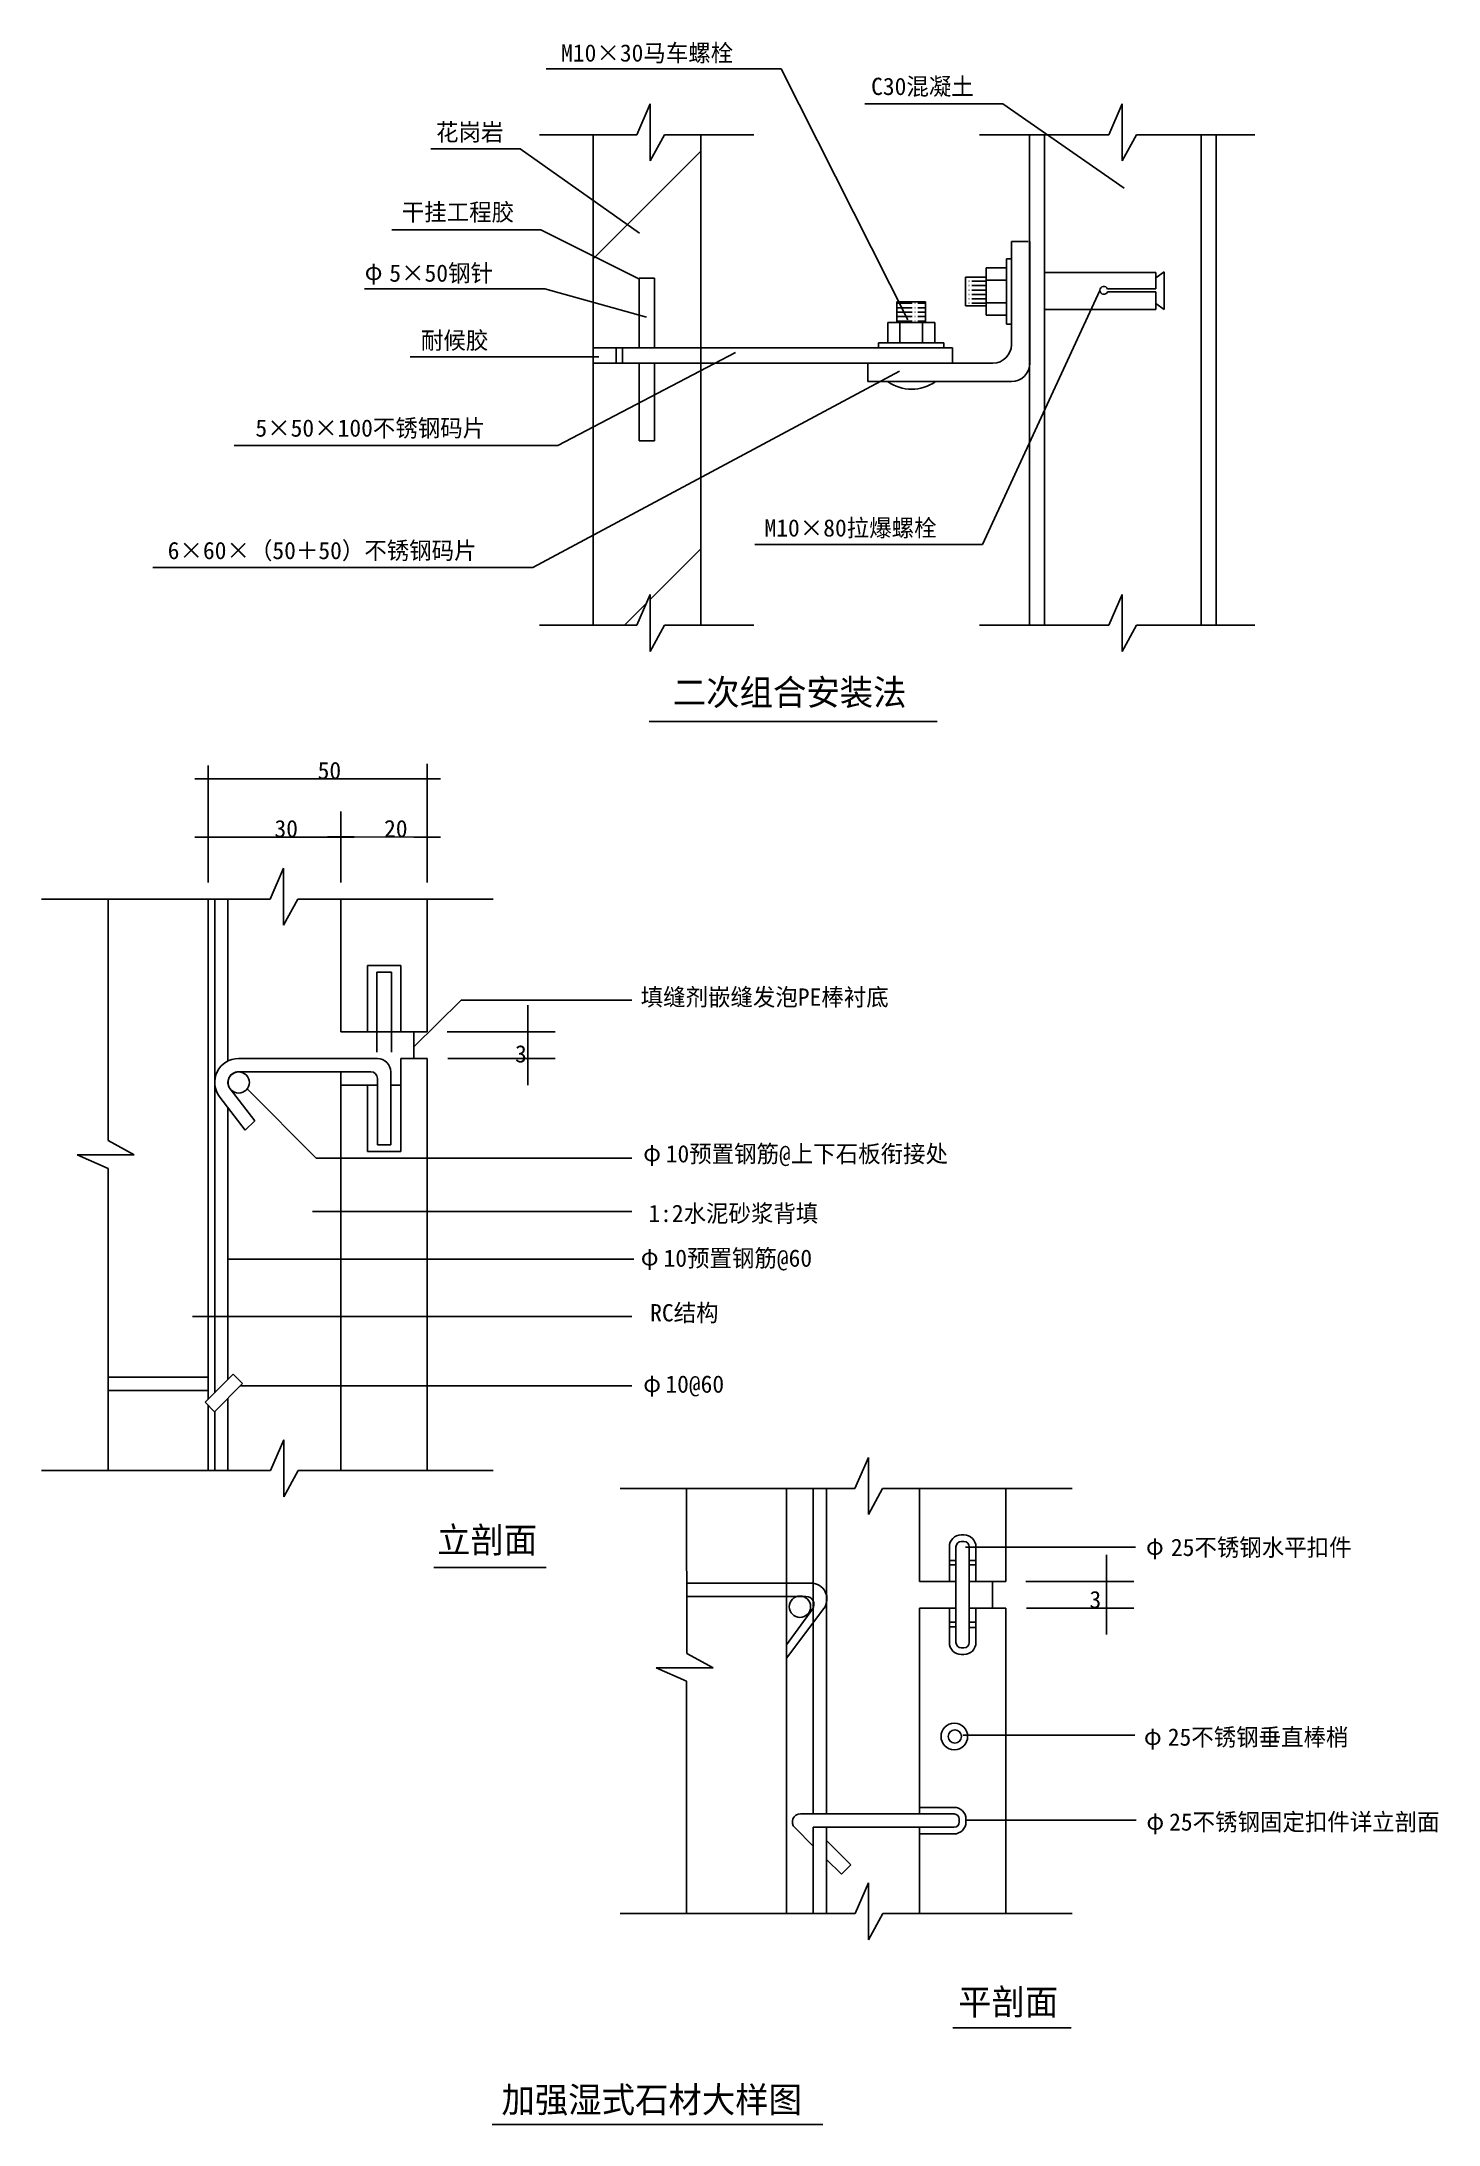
# Model space of a CAD drawing. Header units: metres. Extents: x 3037 to 4614, y 1104 to 3455.
import ezdxf

# ---------------------------------------------------------------- set-up
doc = ezdxf.new("R2010")
doc.units = ezdxf.units.M
for name, color, linetype in [('212', 2, 'Continuous'), ('DH', 1, 'Continuous'), ('Dim', 3, 'Continuous'), ('EX', 2, 'Continuous'), ('FL', 3, 'Continuous'), ('HAT', 41, 'Continuous'), ('I-TEXT', 7, 'Continuous'), ('I-TXT', 2, 'Continuous'), ('OL', 9, 'Continuous'), ('PUB_TEXT', 7, 'Continuous')]:
    doc.layers.add(name, color=color, linetype=linetype)

# ---------------------------------------------------------------- blocks, each defined once
blk = doc.blocks.new('DIMTCK')
for p, q in [((1, 0), (-1, 0)), ((0, 0.54), (0, -0.54))]:
    blk.add_line(p, q)

msp = doc.modelspace()

# ---------------------------------------------------------------- hatches: boundary and pattern name
h = msp.add_hatch()
h.set_pattern_fill('ANSI31', scale=100)
h.paths.add_polyline_path([(3780.77, 3350.31), (3739.86, 3350.31), (3723.73, 3320.66), (3723.73, 3385.06), (3708.56, 3350.31), (3659.36, 3350.31), (3659.36, 3109.83), (3711.4, 3109.83), (3711.4, 3188.39), (3728.73, 3188.39), (3728.73, 3109.83), (3780.77, 3109.83)])
h.paths.add_polyline_path([(3659.36, 2796.57), (3708.56, 2796.57), (3723.73, 2831.32), (3723.73, 2766.91), (3739.86, 2796.57), (3780.77, 2796.57), (3780.77, 3092.5), (3728.73, 3092.5), (3728.73, 3004.7), (3711.4, 3004.7), (3711.4, 3092.5), (3659.36, 3092.5)])
h = msp.add_hatch()
h.set_pattern_fill('AR-SAND', scale=20)
h.paths.add_polyline_path([(4168.92, 2796.57), (4241.56, 2796.57), (4256.73, 2831.32), (4256.73, 2766.91), (4272.87, 2796.57), (4345.71, 2796.57), (4345.71, 3350.31), (4272.87, 3350.31), (4256.73, 3320.66), (4256.73, 3385.06), (4241.56, 3350.31), (4168.92, 3350.31), (4168.92, 3194.71), (4294.58, 3194.71), (4294.58, 3188.96), (4304.03, 3195.52), (4304.03, 3153.21), (4294.58, 3159.77), (4294.58, 3153.21), (4168.92, 3153.21)])
h = msp.add_hatch()
h.set_pattern_fill('ACAD_ISO04W100')
h.paths.add_polyline_path([(4079.84, 3157.09), (4102.94, 3157.09), (4102.94, 3189.59), (4079.84, 3189.59)])
h = msp.add_hatch()
h.set_pattern_fill('ACAD_ISO04W100')
h.paths.add_polyline_path([(4002.24, 3161.53), (4002.24, 3138.44), (4034.75, 3138.44), (4034.75, 3161.53)])

# ---------------------------------------------------------------- linework, layer by layer
for p, q in [((3871.46, 3424.52), (3606.12, 3424.52)), ((3871.46, 3424.52), (4014.58, 3141.46)), ((3708.56, 3350.31), (3723.73, 3385.06)), ((3723.73, 3385.06), (3723.73, 3320.66)), ((3965.91, 3385.31), (4121.76, 3385.31)), ((4121.76, 3385.31), (4259.04, 3289.93)), ((4241.56, 3350.31), (4256.73, 3385.06)), ((4256.73, 3385.06), (4256.73, 3320.66)), ((3598.92, 3350.31), (3708.56, 3350.31)), ((3659.36, 3350.31), (3659.36, 2796.57)), ((3723.73, 3320.66), (3739.86, 3350.31)), ((3739.86, 3350.31), (3840.9, 3350.31)), ((3780.77, 3350.31), (3780.77, 2796.57)), ((4095.56, 3350.31), (4241.56, 3350.31)), ((4151.88, 3350.31), (4151.88, 2796.57)), ((4168.92, 3350.31), (4168.92, 2796.57)), ((4256.73, 3320.66), (4272.87, 3350.31)), ((4272.87, 3350.31), (4406.51, 3350.31)), ((4345.71, 3350.31), (4345.71, 2796.57)), ((4362.75, 3350.31), (4362.75, 2796.57)), ((3476.21, 3334.46), (3576.83, 3334.46)), ((3576.83, 3334.46), (3711.71, 3239.32)), ((3432.19, 3243.08), (3600.31, 3243.08)), ((3600.31, 3243.08), (3710.8, 3187.58)), ((4131.54, 3113.3), (4131.54, 3229.72)), ((4131.54, 3229.72), (4150.67, 3229.72)), ((4152.34, 3092.5), (4152.34, 3229.72)), ((4102.94, 3199.92), (4126.12, 3199.92)), ((4102.94, 3146.76), (4102.94, 3199.92)), ((4126.12, 3210.27), (4131.54, 3210.27)), ((4126.12, 3136.41), (4126.12, 3210.27)), ((3401.04, 3176.47), (3604.88, 3176.47)), ((3604.88, 3176.47), (3719.74, 3144.24)), ((3711.4, 3109.83), (3711.4, 3188.39)), ((3728.73, 3188.39), (3711.4, 3188.39)), ((3728.73, 3109.83), (3728.73, 3188.39)), ((4102.94, 3189.59), (4079.84, 3189.59)), ((4079.84, 3157.09), (4079.84, 3189.59)), ((4098.81, 2887.75), (4231.54, 3174.58)), ((4126.12, 3186.06), (4102.94, 3186.06)), ((4168.92, 3194.71), (4294.58, 3194.71)), ((4294.58, 3176.18), (4240.12, 3176.18)), ((4294.58, 3188.96), (4304.03, 3195.52)), ((4294.58, 3194.71), (4294.58, 3176.18)), ((4304.03, 3195.52), (4304.03, 3153.21)), ((4002.24, 3138.44), (4002.24, 3161.53)), ((4002.24, 3161.53), (4034.75, 3161.53)), ((4034.75, 3138.44), (4034.75, 3161.53)), ((4102.94, 3157.09), (4079.84, 3157.09)), ((4126.12, 3160.63), (4102.94, 3160.63)), ((4294.58, 3153.21), (4168.92, 3153.21)), ((4294.58, 3172.86), (4240.03, 3172.86)), ((4294.58, 3172.86), (4294.58, 3153.21)), ((4294.58, 3159.77), (4304.03, 3153.21)), ((3991.92, 3138.44), (4045.07, 3138.44)), ((3991.92, 3115.25), (3991.92, 3138.44)), ((4005.78, 3115.25), (4005.78, 3138.44)), ((4031.21, 3115.25), (4031.21, 3138.44)), ((4045.07, 3138.44), (4045.07, 3115.25)), ((4126.12, 3146.76), (4102.94, 3146.76)), ((4126.12, 3136.41), (4131.54, 3136.41)), ((3619.56, 2999.61), (3819.89, 3104.34)), ((3659.36, 3109.83), (4065.11, 3109.83)), ((3685.38, 3109.83), (3685.38, 3092.5)), ((3692.32, 3109.83), (3692.32, 3092.5)), ((3981.56, 3115.25), (3981.56, 3109.83)), ((3981.56, 3115.25), (4055.43, 3115.25)), ((4055.43, 3115.25), (4055.43, 3109.83)), ((4065.11, 3109.83), (4065.11, 3092.5)), ((3452.77, 3099.56), (3665.93, 3099.56)), ((3591.4, 2861.85), (4005.39, 3083.44)), ((3659.36, 3092.5), (4065.11, 3092.5)), ((3711.4, 3004.7), (3711.4, 3092.5)), ((3728.73, 3004.7), (3728.73, 3092.5)), ((3969.51, 3092.5), (3969.51, 3071.71)), ((3969.51, 3092.5), (4110.75, 3092.5)), ((3969.51, 3071.71), (4131.54, 3071.71)), ((3253.88, 2999.61), (3619.56, 2999.61)), ((3728.73, 3004.7), (3711.4, 3004.7)), ((3841.83, 2887.75), (4098.81, 2887.75)), ((3162.27, 2861.85), (3591.4, 2861.85)), ((3708.56, 2796.57), (3723.73, 2831.32)), ((3723.73, 2831.32), (3723.73, 2766.91)), ((4241.56, 2796.57), (4256.73, 2831.32)), ((4256.73, 2831.32), (4256.73, 2766.91)), ((3598.92, 2796.57), (3708.56, 2796.57)), ((3723.73, 2766.91), (3739.86, 2796.57)), ((3739.86, 2796.57), (3840.9, 2796.57)), ((4095.56, 2796.57), (4241.56, 2796.57)), ((4256.73, 2766.91), (4272.87, 2796.57)), ((4272.87, 2796.57), (4406.51, 2796.57)), ((3722.48, 2687.95), (4047.82, 2687.95)), ((3294.65, 2487.59), (3309.84, 2522.4)), ((3309.84, 2522.4), (3309.84, 2457.99)), ((3309.84, 2457.99), (3325.95, 2487.59)), ((3141.29, 2198.71), (3111.64, 2214.85)), ((3111.69, 2183.52), (3076.89, 2198.71)), ((3076.89, 2198.71), (3141.29, 2198.71)), ((3294.91, 1842.59), (3310.05, 1877.26)), ((3310.05, 1877.26), (3310.05, 1812.85)), ((3310.05, 1812.85), (3326.22, 1842.59)), ((3954.9, 1822.29), (3970.06, 1857.09)), ((3970.06, 1857.09), (3970.06, 1792.69)), ((3970.06, 1792.69), (3986.17, 1822.29)), ((3479.49, 1733.13), (3606.34, 1733.13)), ((3794.89, 1619.87), (3765.23, 1636.01)), ((3764.91, 1604.85), (3730.48, 1619.87)), ((3730.48, 1619.87), (3794.89, 1619.87)), ((3955.01, 1342.29), (3970.21, 1377.12)), ((3970.21, 1377.12), (3970.21, 1312.71)), ((3970.21, 1312.71), (3986.31, 1342.29)), ((4065.32, 1213.36), (4199.03, 1213.36)), ((3545.44, 1104.45), (3918.62, 1104.45))]:
    msp.add_line(p, q)
for centre, radius, start, end in [((4235.97, 3174.62), 4.43, 20.51, 336.44), ((4110.75, 3113.3), 20.79, 270, 0), ((4131.54, 3092.5), 20.79, 270, 0), ((4018.88, 3109.42), 46.42, 234.34, 305.66)]:
    msp.add_arc(centre, radius, start, end)
at = {"layer": 'DH'}
for p, q in [((3442.04, 2412.59), (3404.54, 2412.59)), ((3404.54, 2412.59), (3404.54, 2337.59)), ((3431.54, 2405.09), (3415.04, 2405.09)), ((3415.04, 2405.09), (3415.04, 2314.69)), ((3431.54, 2314.69), (3431.54, 2405.09)), ((3442.04, 2337.59), (3442.04, 2412.59)), ((3224.54, 1947.74), (3111.69, 1947.74)), ((3224.54, 1932.74), (3111.69, 1932.74)), ((3764.91, 1715.4), (3905.38, 1715.4)), ((3764.91, 1700.4), (3899.64, 1700.4)), ((3877.76, 1630.75), (3919.76, 1686.58)), ((3877.76, 1645.75), (3906.94, 1686.13))]:
    msp.add_line(p, q, dxfattribs=at)
for centre, radius, start in [((3899.64, 1691.4), 9, 324.15), ((3905.38, 1697.4), 18, 323.04)]:
    msp.add_arc(centre, radius, start, 90, dxfattribs=at)
at = {"layer": 'Dim'}
for p, q in [((3224.54, 2582.7), (3224.54, 2638.2)), ((3224.54, 2623.2), (3224.54, 2633.2)), ((3472.04, 2584.7), (3472.04, 2640.2)), ((3472.04, 2623.2), (3472.04, 2633.2)), ((3239.54, 2623.2), (3457.04, 2623.2)), ((3224.54, 2506.09), (3224.54, 2586.22)), ((3374.54, 2506.09), (3374.54, 2586.22)), ((3472.04, 2506.09), (3472.04, 2586.22)), ((3224.54, 2557.61), (3224.54, 2567.55)), ((3374.54, 2557.61), (3374.54, 2567.55)), ((3239.54, 2557.55), (3359.54, 2557.55)), ((3374.54, 2557.55), (3374.54, 2547.61)), ((3389.54, 2557.61), (3457.04, 2557.56)), ((3472.04, 2557.49), (3472.04, 2547.55)), ((3585.68, 2352.59), (3585.68, 2367.59)), ((3585.77, 2367.28), (3585.77, 2278.59)), ((3494.54, 2337.59), (3616.63, 2337.59)), ((3585.71, 2337.59), (3575.68, 2337.59)), ((3616.63, 2307.59), (3495.47, 2307.59)), ((3585.71, 2307.59), (3575.68, 2307.59)), ((3585.68, 2292.59), (3585.68, 2277.59)), ((4238.9, 1732.29), (4238.9, 1747.29)), ((4238.99, 1746.98), (4238.99, 1658.29)), ((4147.76, 1717.29), (4269.85, 1717.29)), ((4238.93, 1717.29), (4228.9, 1717.29)), ((4269.85, 1687.29), (4148.69, 1687.29)), ((4238.93, 1687.29), (4228.9, 1687.29)), ((4238.9, 1672.29), (4238.9, 1657.29))]:
    msp.add_line(p, q, dxfattribs=at)
at = {"layer": 'EX'}
for p, q in [((3232.04, 1930.33), (3232.04, 2487.59)), ((3247.04, 2304.76), (3247.04, 2487.59)), ((3415.79, 2307.59), (3259.07, 2307.59)), ((3408.29, 2292.59), (3258.92, 2292.59)), ((3415.79, 2210.09), (3415.79, 2285.09)), ((3430.79, 2292.59), (3430.79, 2210.09)), ((3237.7, 2264.08), (3266.64, 2226.63)), ((3277.24, 2237.24), (3249.42, 2273.25)), ((3247.04, 1945.33), (3247.04, 2251.99)), ((3277.24, 2237.24), (3266.64, 2226.63)), ((3430.79, 2210.09), (3415.79, 2210.09)), ((3221.19, 1919.48), (3253.01, 1951.3)), ((3253.01, 1951.3), (3263.62, 1940.69)), ((3263.62, 1940.69), (3231.8, 1908.87)), ((3231.8, 1908.87), (3221.19, 1919.48)), ((3232.04, 1842.59), (3232.04, 1909.12)), ((3247.04, 1842.59), (3247.04, 1924.12)), ((3907.76, 1454.79), (3907.76, 1822.29)), ((3922.76, 1822.29), (3922.76, 1454.79)), ((4078.01, 1769.79), (4075.01, 1769.79)), ((4061.51, 1756.29), (4061.51, 1717.29)), ((4069.01, 1756.29), (4069.01, 1717.29)), ((4078.01, 1762.29), (4075.01, 1762.29)), ((4084.01, 1687.29), (4084.01, 1756.29)), ((4091.51, 1717.29), (4091.51, 1756.29)), ((4069.01, 1648.29), (4069.01, 1717.29)), ((4061.51, 1648.29), (4061.51, 1687.29)), ((4084.01, 1687.29), (4084.01, 1648.29)), ((4091.51, 1687.29), (4091.51, 1648.29)), ((4078.01, 1642.29), (4075.01, 1642.29)), ((4078.01, 1634.79), (4075.01, 1634.79)), ((4027.76, 1462.29), (4066.76, 1462.29)), ((3907.76, 1418.58), (3886.91, 1439.42)), ((3893.28, 1454.79), (4066.76, 1454.79)), ((3907.76, 1342.29), (3907.76, 1439.79)), ((4066.76, 1439.79), (3907.76, 1439.79)), ((3922.76, 1439.79), (3922.76, 1342.29)), ((4072.76, 1448.79), (4072.76, 1445.79)), ((4080.26, 1448.79), (4080.26, 1445.79)), ((3922.76, 1424.79), (3950.19, 1397.36)), ((4066.76, 1432.29), (4027.76, 1432.29)), ((3939.58, 1386.76), (3922.76, 1403.58)), ((3950.19, 1397.36), (3939.58, 1386.76))]:
    msp.add_line(p, q, dxfattribs=at)
msp.add_circle((4067.14, 1542.28), 15, dxfattribs=at)
for centre, radius, start, end in [((3259.07, 2280.59), 27, 90, 217.69), ((3415.79, 2292.59), 15, 0, 90), ((3258.92, 2280.59), 12, 90, 217.69), ((3408.29, 2285.09), 7.5, 0, 90), ((4075.01, 1756.29), 13.5, 90, 180), ((4078.01, 1756.29), 13.5, 0, 90), ((4075.01, 1756.29), 6, 90, 180), ((4078.01, 1756.29), 6, 0, 90), ((4075.01, 1648.29), 13.5, 180, 270), ((4075.01, 1648.29), 6, 180, 270), ((4078.01, 1648.29), 13.5, 270, 0), ((4078.01, 1648.29), 6, 270, 0), ((4066.76, 1448.79), 13.5, 0, 90), ((3893.28, 1445.79), 9, 90, 225), ((4066.76, 1448.79), 6, 0, 90), ((4066.76, 1445.79), 13.5, 270, 0), ((4066.76, 1445.79), 6, 270, 0)]:
    msp.add_arc(centre, radius, start, end, dxfattribs=at)
at = {"layer": 'FL'}
for p, q in [((3224.54, 1922.83), (3224.54, 2487.59)), ((3374.54, 2337.59), (3374.54, 2487.59)), ((3472.04, 2487.59), (3472.04, 2337.59)), ((3472.04, 2337.59), (3374.54, 2337.59)), ((3457.04, 2307.59), (3457.04, 2337.59)), ((3472.04, 2307.59), (3442.04, 2307.59)), ((3442.04, 2307.59), (3442.04, 2202.59)), ((3472.04, 2307.59), (3472.04, 1842.59)), ((3374.54, 2277.59), (3374.54, 2292.59)), ((3374.54, 1842.59), (3374.54, 2277.59)), ((3415.79, 2277.59), (3374.54, 2277.59)), ((3404.54, 2202.59), (3404.54, 2277.59)), ((3442.04, 2277.59), (3430.79, 2277.59)), ((3442.04, 2202.59), (3404.54, 2202.59)), ((3224.54, 1842.59), (3224.54, 1916.12)), ((3877.76, 1342.29), (3877.76, 1822.29)), ((4027.76, 1717.29), (4027.76, 1822.29)), ((4125.26, 1822.29), (4125.26, 1717.29)), ((4027.76, 1717.29), (4069.01, 1717.29)), ((4084.01, 1717.29), (4125.26, 1717.29)), ((4110.26, 1687.29), (4110.26, 1717.29)), ((4069.01, 1687.29), (4027.76, 1687.29)), ((4027.76, 1454.79), (4027.76, 1687.29)), ((4125.26, 1687.29), (4084.01, 1687.29)), ((4125.26, 1687.29), (4125.26, 1342.29)), ((4027.76, 1342.29), (4027.76, 1439.79))]:
    msp.add_line(p, q, dxfattribs=at)
for centre, radius in [((3259.18, 2280.47), 12), ((3892.84, 1688.75), 12.04), ((4067.73, 1542.28), 7.5)]:
    msp.add_circle(centre, radius, dxfattribs=at)
at = {"layer": 'HAT'}
for p, q in [((4069.01, 1740.88), (4061.51, 1740.88)), ((4084.01, 1740.88), (4091.51, 1740.88)), ((4061.51, 1736.21), (4069.01, 1736.21)), ((4091.51, 1736.21), (4084.01, 1736.21)), ((4061.51, 1671.37), (4069.01, 1671.37)), ((4084.01, 1671.37), (4091.51, 1671.37)), ((4069.01, 1666.1), (4061.51, 1666.1)), ((4091.51, 1665.41), (4084.01, 1665.41))]:
    msp.add_line(p, q, dxfattribs=at)
at = {"layer": 'I-TEXT'}
for p, q in [((3457.04, 2320.82), (3510.52, 2373.42)), ((3510.52, 2373.42), (3703.16, 2373.42)), ((3268.84, 2273.34), (3346.47, 2195.13)), ((3346.47, 2195.13), (3703.16, 2195.13)), ((3342.62, 2134.82), (3703.16, 2134.82)), ((3247.04, 2081.06), (3705.42, 2081.06)), ((3207.17, 2016.37), (3703.16, 2016.37)), ((3260.94, 1938.01), (3703.16, 1938.01)), ((4079.62, 1755.94), (4271.82, 1755.94)), ((4076.91, 1543.62), (4271.07, 1543.62)), ((4081.07, 1447.76), (4272.58, 1447.76))]:
    msp.add_line(p, q, dxfattribs=at)
at = {"layer": 'OL'}
for p, q in [((3294.65, 2487.59), (3036.69, 2487.59)), ((3111.64, 2214.85), (3111.69, 2487.59)), ((3546.64, 2487.59), (3325.95, 2487.59)), ((3111.69, 1842.59), (3111.69, 2183.52)), ((3036.69, 1842.59), (3294.91, 1842.59)), ((3326.22, 1842.59), (3546.64, 1842.59)), ((3954.9, 1822.29), (3689.91, 1822.29)), ((3764.91, 1822.29), (3765.23, 1636.01)), ((4200.26, 1822.29), (3986.17, 1822.29)), ((3764.91, 1604.85), (3764.91, 1342.29)), ((3689.91, 1342.29), (3955.01, 1342.29)), ((3986.31, 1342.29), (4200.26, 1342.29))]:
    msp.add_line(p, q, dxfattribs=at)

# ---------------------------------------------------------------- block references
at = {"layer": 'Dim', "xscale": 15, "yscale": 15, "zscale": 15}
for p, rotation in [((3224.54, 2623.2), 180), ((3224.54, 2557.55), 180), ((3374.54, 2557.61), 179.96), ((3472.04, 2557.55), 359.96), ((3585.68, 2337.59), 270), ((3585.68, 2307.59), 90), ((4238.9, 1717.29), 270), ((4238.9, 1687.29), 90)]:
    msp.add_blockref('DIMTCK', p, dxfattribs=dict(at, rotation=rotation))
for p in [(3472.04, 2623.2), (3374.54, 2557.55)]:
    msp.add_blockref('DIMTCK', p, dxfattribs=at)

# ---------------------------------------------------------------- texts
at = {"layer": '212'}
for p in [(3401.4, 3186.32), (3715.82, 2191.51), (3713.11, 2074.01), (3715.84, 1931.04), (4283.46, 1747.38), (4281.14, 1532.71), (4283.93, 1436.99)]:
    msp.add_text('φ', height=19.5, dxfattribs=at).set_placement(p)
at = {"layer": 'Dim', "char_height": 19.5, "attachment_point": 1}
for s, insert in [('\\A1;50', (3348.29, 2642.45)), ('\\A1;30', (3299.54, 2576.81)), ('\\A1;20', (3423.3, 2576.84)), ('\\A1;3', (3571.18, 2322.59)), ('\\A1;3', (4219.69, 1706.57))]:
    msp.add_mtext(s, dxfattribs=dict(at, insert=insert))
at = {"layer": 'I-TEXT'}
for s, height, p in [('填缝剂嵌缝发泡PE棒衬底', 19.5, (3712.99, 2367.17)), ('10预置钢筋@上下石板衔接处', 19.5, (3741.3, 2190.27)), ('1:2水泥砂浆背填', 19.5, (3721.67, 2123.01)), ('10预置钢筋@60 ', 19.5, (3738.83, 2072.49)), ('RC结构', 19.5, (3723.73, 2010.82)), ('10@60 ', 19.5, (3740.89, 1930.31)), ('立剖面', 29, (3483.14, 1749.54)), ('25不锈钢水平扣件', 19.5, (4311.65, 1746)), ('25不锈钢垂直棒梢', 19.5, (4308.11, 1531.88)), ('25不锈钢固定扣件详立剖面', 19.5, (4309.62, 1436.02)), ('平剖面', 29, (4071.42, 1228.13))]:
    msp.add_text(s, height=height, dxfattribs=at).set_placement(p)
at = {"layer": 'I-TXT'}
msp.add_text('加强湿式石材大样图', height=29, dxfattribs=at).set_placement((3555.84, 1117.75))
at = {"layer": 'PUB_TEXT'}
for s, height, p in [('M10×30马车螺栓', 19.5, (3623.17, 3432.9)), ('C30混凝土', 19.5, (3973.18, 3395.14)), ('花岗岩', 19.5, (3481.97, 3343.53)), ('干挂工程胶', 19.5, (3443.29, 3253.28)), ('5×50钢针', 19.5, (3429.2, 3184.4)), ('耐候胶', 19.5, (3464.93, 3108.46)), ('5×50×100不锈钢码片', 19.5, (3278.01, 3009.48)), ('M10×80拉爆螺栓', 19.5, (3852.81, 2896.75)), ('6×60×（50＋50）不锈钢码片', 19.5, (3179.01, 2871.26)), ('二次组合安装法', 29, (3749.28, 2706.41))]:
    msp.add_text(s, height=height, dxfattribs=at).set_placement(p)

doc.saveas('drawing.dxf')
